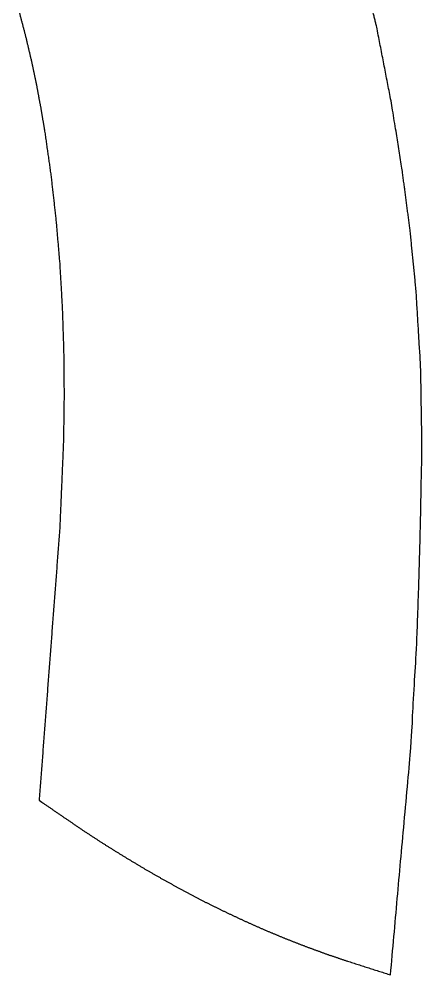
# Model space of a CAD drawing. Header units: feet. Extents: x 3.9 to 4.35, y 0.02 to 1.11.
# Drawn here: x 4.277 to 4.3469, y 0.8226 to 0.9882 of the extents above; entities that cross this region are included whole.
import ezdxf

# ---------------------------------------------------------------- set-up
doc = ezdxf.new("R2010")
doc.units = ezdxf.units.FT
doc.header["$MEASUREMENT"] = 0
doc.layers.add('Standard', color=178, linetype='Continuous', true_color=0x000000)

msp = doc.modelspace()

# ---------------------------------------------------------------- linework, layer by layer
at = {"layer": 'Standard'}
for points in [[(4.34141, 0.82256), (4.34316, 0.84209), (4.34491, 0.86161), (4.34544, 0.87085), (4.34597, 0.88009), (4.34624, 0.88777), (4.3465, 0.89546), (4.34669, 0.90469), (4.34687, 0.91393), (4.34677, 0.92077), (4.34666, 0.92762), (4.34626, 0.93441), (4.34585, 0.9412), (4.34533, 0.94641), (4.34481, 0.95162), (4.34413, 0.95681), (4.34345, 0.962), (4.34254, 0.9677), (4.34162, 0.9734), (4.34033, 0.98008), (4.33903, 0.98677), (4.3377, 0.99225), (4.33637, 0.99774), (4.3348, 1.00317), (4.33322, 1.00861), (4.33143, 1.01391), (4.32964, 1.01922), (4.32759, 1.02432), (4.32554, 1.02942), (4.32312, 1.03431), (4.3207, 1.0392), (4.31788, 1.0438), (4.31505, 1.04839), (4.3118, 1.05275), (4.30855, 1.0571), (4.30493, 1.06123), (4.30131, 1.06536), (4.29739, 1.06922), (4.29347, 1.07308), (4.2893, 1.0766), (4.28514, 1.08011)], [(4.34141, 0.82256, 0.10032), (4.34316, 0.84209, 0.10032), (4.34491, 0.86161, 0.10032), (4.34544, 0.87085, 0.10032), (4.34597, 0.88009, 0.10032), (4.34624, 0.88777, 0.10032), (4.3465, 0.89546, 0.10032), (4.34669, 0.90469, 0.10032), (4.34687, 0.91393, 0.10032), (4.34677, 0.92077, 0.10032), (4.34666, 0.92762, 0.10032), (4.34626, 0.93441, 0.10032), (4.34585, 0.9412, 0.10032), (4.34533, 0.94641, 0.10032), (4.34481, 0.95162, 0.10032), (4.34413, 0.95681, 0.10032), (4.34345, 0.962, 0.10032), (4.34254, 0.9677, 0.10032), (4.34162, 0.9734, 0.10032), (4.34033, 0.98008, 0.10032), (4.33903, 0.98677, 0.10032), (4.3377, 0.99225, 0.10032), (4.33637, 0.99774, 0.10032), (4.3348, 1.00317, 0.10032), (4.33322, 1.00861, 0.10032), (4.33143, 1.01391, 0.10032), (4.32964, 1.01922, 0.10032), (4.32759, 1.02432, 0.10032), (4.32554, 1.02942, 0.10032), (4.32312, 1.03431, 0.10032), (4.3207, 1.0392, 0.10032), (4.31788, 1.0438, 0.10032), (4.31505, 1.04839, 0.10032), (4.3118, 1.05275, 0.10032), (4.30855, 1.0571, 0.10032), (4.30493, 1.06123, 0.10032), (4.30131, 1.06536, 0.10032), (4.29739, 1.06922, 0.10032), (4.29347, 1.07308, 0.10032), (4.2893, 1.0766, 0.10032), (4.28514, 1.08011, 0.10032)]]:
    msp.add_open_spline(points, degree=2, knots=[78, 78, 78, 80.105263, 80.105263, 82.210526, 82.210526, 83.263158, 83.263158, 85.368421, 85.368421, 88.526316, 88.526316, 91.684211, 91.684211, 94.842105, 94.842105, 98, 98, 100.105263, 100.105263, 103.263158, 103.263158, 108.526316, 108.526316, 112.736842, 112.736842, 116.947368, 116.947368, 122.210526, 122.210526, 129.578947, 129.578947, 140.105263, 140.105263, 146.421053, 146.421053, 151.684211, 151.684211, 156.947368, 156.947368, 158, 158, 158], dxfattribs=at)
for points in [[(4.277, 0.98948), (4.27757, 0.98732), (4.27814, 0.98515)], [(4.277, 0.98948, 0.10032), (4.27757, 0.98732, 0.10032), (4.27814, 0.98515, 0.10032)], [(4.27814, 0.98515), (4.27814, 0.98515, 0.05016), (4.27814, 0.98515, 0.10032)], [(4.27814, 0.98515), (4.27865, 0.98297), (4.27917, 0.98079)], [(4.27814, 0.98515, 0.10032), (4.27865, 0.98297, 0.10032), (4.27917, 0.98079, 0.10032)], [(4.27917, 0.98079), (4.27917, 0.98079, 0.05016), (4.27917, 0.98079, 0.10032)], [(4.27917, 0.98079), (4.27962, 0.9786), (4.28008, 0.97641)], [(4.27917, 0.98079, 0.10032), (4.27962, 0.9786, 0.10032), (4.28008, 0.97641, 0.10032)], [(4.28008, 0.97641), (4.28008, 0.97641, 0.05016), (4.28008, 0.97641, 0.10032)], [(4.28008, 0.97641), (4.28043, 0.97451), (4.28079, 0.97261)], [(4.28008, 0.97641, 0.10032), (4.28043, 0.97451, 0.10032), (4.28079, 0.97261, 0.10032)], [(4.28079, 0.97261), (4.28079, 0.97261, 0.05016), (4.28079, 0.97261, 0.10032)], [(4.28079, 0.97261), (4.28111, 0.9707), (4.28143, 0.96879)], [(4.28079, 0.97261, 0.10032), (4.28111, 0.9707, 0.10032), (4.28143, 0.96879, 0.10032)], [(4.28143, 0.96879), (4.28143, 0.96879, 0.05016), (4.28143, 0.96879, 0.10032)], [(4.28143, 0.96879), (4.28198, 0.96496), (4.28252, 0.96114)], [(4.28143, 0.96879, 0.10032), (4.28198, 0.96496, 0.10032), (4.28252, 0.96114, 0.10032)], [(4.28252, 0.96114), (4.28252, 0.96114, 0.05016), (4.28252, 0.96114, 0.10032)], [(4.28252, 0.96114), (4.28295, 0.95733), (4.28338, 0.95352)], [(4.28252, 0.96114, 0.10032), (4.28295, 0.95733, 0.10032), (4.28338, 0.95352, 0.10032)], [(4.28338, 0.95352), (4.28338, 0.95352, 0.05016), (4.28338, 0.95352, 0.10032)], [(4.28338, 0.95352), (4.28371, 0.9497), (4.28404, 0.94589)], [(4.28338, 0.95352, 0.10032), (4.28371, 0.9497, 0.10032), (4.28404, 0.94589, 0.10032)], [(4.28404, 0.94589), (4.28404, 0.94589, 0.05016), (4.28404, 0.94589, 0.10032)], [(4.28404, 0.94589), (4.28426, 0.94207), (4.28448, 0.93825)], [(4.28404, 0.94589, 0.10032), (4.28426, 0.94207, 0.10032), (4.28448, 0.93825, 0.10032)], [(4.28448, 0.93825), (4.28448, 0.93825, 0.05016), (4.28448, 0.93825, 0.10032)], [(4.28448, 0.93825), (4.28461, 0.93443), (4.28473, 0.9306)], [(4.28448, 0.93825, 0.10032), (4.28461, 0.93443, 0.10032), (4.28473, 0.9306, 0.10032)], [(4.28473, 0.9306), (4.28473, 0.9306, 0.05016), (4.28473, 0.9306, 0.10032)], [(4.28473, 0.9306), (4.28477, 0.92678), (4.2848, 0.92295)], [(4.28473, 0.9306, 0.10032), (4.28477, 0.92678, 0.10032), (4.2848, 0.92295, 0.10032)], [(4.2848, 0.92295), (4.28475, 0.91913), (4.2847, 0.9153)], [(4.2848, 0.92295, 0.10032), (4.28475, 0.91913, 0.10032), (4.2847, 0.9153, 0.10032)], [(4.2848, 0.92295), (4.2848, 0.92295, 0.05016), (4.2848, 0.92295, 0.10032)], [(4.2847, 0.9153), (4.28438, 0.90761), (4.28405, 0.89993)], [(4.2847, 0.9153, 0.10032), (4.28438, 0.90761, 0.10032), (4.28405, 0.89993, 0.10032)], [(4.2847, 0.9153), (4.2847, 0.9153, 0.05016), (4.2847, 0.9153, 0.10032)], [(4.28405, 0.89993), (4.28226, 0.87638), (4.28048, 0.85282)], [(4.28405, 0.89993, 0.10032), (4.28226, 0.87638, 0.10032), (4.28048, 0.85282, 0.10032)], [(4.28405, 0.89993), (4.28405, 0.89993, 0.05016), (4.28405, 0.89993, 0.10032)], [(4.28048, 0.85282), (4.28048, 0.85282, 0.05016), (4.28048, 0.85282, 0.10032)], [(4.28048, 0.85282), (4.28078, 0.85261), (4.28109, 0.85239)], [(4.28048, 0.85282, 0.10032), (4.28078, 0.85261, 0.10032), (4.28109, 0.85239, 0.10032)], [(4.28109, 0.85239), (4.28109, 0.85239, 0.05016), (4.28109, 0.85239, 0.10032)], [(4.28109, 0.85239), (4.28467, 0.84994), (4.28825, 0.8475)], [(4.28109, 0.85239, 0.10032), (4.28467, 0.84994, 0.10032), (4.28825, 0.8475, 0.10032)], [(4.28825, 0.8475), (4.28825, 0.8475, 0.05016), (4.28825, 0.8475, 0.10032)], [(4.28825, 0.8475), (4.29002, 0.84635), (4.29179, 0.8452)], [(4.28825, 0.8475, 0.10032), (4.29002, 0.84635, 0.10032), (4.29179, 0.8452, 0.10032)], [(4.29179, 0.8452), (4.29179, 0.8452, 0.05016), (4.29179, 0.8452, 0.10032)], [(4.29179, 0.8452), (4.29356, 0.8441), (4.29532, 0.84301)], [(4.29179, 0.8452, 0.10032), (4.29356, 0.8441, 0.10032), (4.29532, 0.84301, 0.10032)], [(4.29532, 0.84301), (4.29532, 0.84301, 0.05016), (4.29532, 0.84301, 0.10032)], [(4.29532, 0.84301), (4.29707, 0.84196), (4.29883, 0.84091)], [(4.29532, 0.84301, 0.10032), (4.29707, 0.84196, 0.10032), (4.29883, 0.84091, 0.10032)], [(4.29883, 0.84091), (4.29883, 0.84091, 0.05016), (4.29883, 0.84091, 0.10032)], [(4.29883, 0.84091), (4.30057, 0.83991), (4.30232, 0.83891)], [(4.29883, 0.84091, 0.10032), (4.30057, 0.83991, 0.10032), (4.30232, 0.83891, 0.10032)], [(4.30232, 0.83891), (4.30232, 0.83891, 0.05016), (4.30232, 0.83891, 0.10032)], [(4.30232, 0.83891), (4.30406, 0.83796), (4.30581, 0.837)], [(4.30232, 0.83891, 0.10032), (4.30406, 0.83796, 0.10032), (4.30581, 0.837, 0.10032)], [(4.30581, 0.837), (4.30581, 0.837, 0.05016), (4.30581, 0.837, 0.10032)], [(4.30581, 0.837), (4.30755, 0.8361), (4.30929, 0.83519)], [(4.30581, 0.837, 0.10032), (4.30755, 0.8361, 0.10032), (4.30929, 0.83519, 0.10032)], [(4.30929, 0.83519), (4.30929, 0.83519, 0.05016), (4.30929, 0.83519, 0.10032)], [(4.30929, 0.83519), (4.31103, 0.83433), (4.31278, 0.83347)], [(4.30929, 0.83519, 0.10032), (4.31103, 0.83433, 0.10032), (4.31278, 0.83347, 0.10032)], [(4.31278, 0.83347), (4.31278, 0.83347, 0.05016), (4.31278, 0.83347, 0.10032)], [(4.31278, 0.83347), (4.31452, 0.83265), (4.31627, 0.83184)], [(4.31278, 0.83347, 0.10032), (4.31452, 0.83265, 0.10032), (4.31627, 0.83184, 0.10032)], [(4.31627, 0.83184), (4.31627, 0.83184, 0.05016), (4.31627, 0.83184, 0.10032)], [(4.31627, 0.83184), (4.31801, 0.83106), (4.31976, 0.83029)], [(4.31627, 0.83184, 0.10032), (4.31801, 0.83106, 0.10032), (4.31976, 0.83029, 0.10032)], [(4.31976, 0.83029), (4.31976, 0.83029, 0.05016), (4.31976, 0.83029, 0.10032)], [(4.31976, 0.83029), (4.32152, 0.82956), (4.32327, 0.82883)], [(4.31976, 0.83029, 0.10032), (4.32152, 0.82956, 0.10032), (4.32327, 0.82883, 0.10032)], [(4.32327, 0.82883), (4.32327, 0.82883, 0.05016), (4.32327, 0.82883, 0.10032)], [(4.32327, 0.82883), (4.32504, 0.82814), (4.3268, 0.82746)], [(4.32327, 0.82883, 0.10032), (4.32504, 0.82814, 0.10032), (4.3268, 0.82746, 0.10032)], [(4.3268, 0.82746), (4.3268, 0.82746, 0.05016), (4.3268, 0.82746, 0.10032)], [(4.3268, 0.82746), (4.32858, 0.82681), (4.33035, 0.82616)], [(4.3268, 0.82746, 0.10032), (4.32858, 0.82681, 0.10032), (4.33035, 0.82616, 0.10032)], [(4.33035, 0.82616), (4.33035, 0.82616, 0.05016), (4.33035, 0.82616, 0.10032)], [(4.33035, 0.82616), (4.33214, 0.82556), (4.33393, 0.82495)], [(4.33035, 0.82616, 0.10032), (4.33214, 0.82556, 0.10032), (4.33393, 0.82495, 0.10032)], [(4.33393, 0.82495), (4.33393, 0.82495, 0.05016), (4.33393, 0.82495, 0.10032)], [(4.33393, 0.82495), (4.33767, 0.82376), (4.34141, 0.82256)], [(4.33393, 0.82495, 0.10032), (4.33767, 0.82376, 0.10032), (4.34141, 0.82256, 0.10032)], [(4.34141, 0.82256), (4.34141, 0.82256, 0.05016), (4.34141, 0.82256, 0.10032)]]:
    msp.add_open_spline(points, degree=2, dxfattribs=at)

doc.saveas('drawing.dxf')
